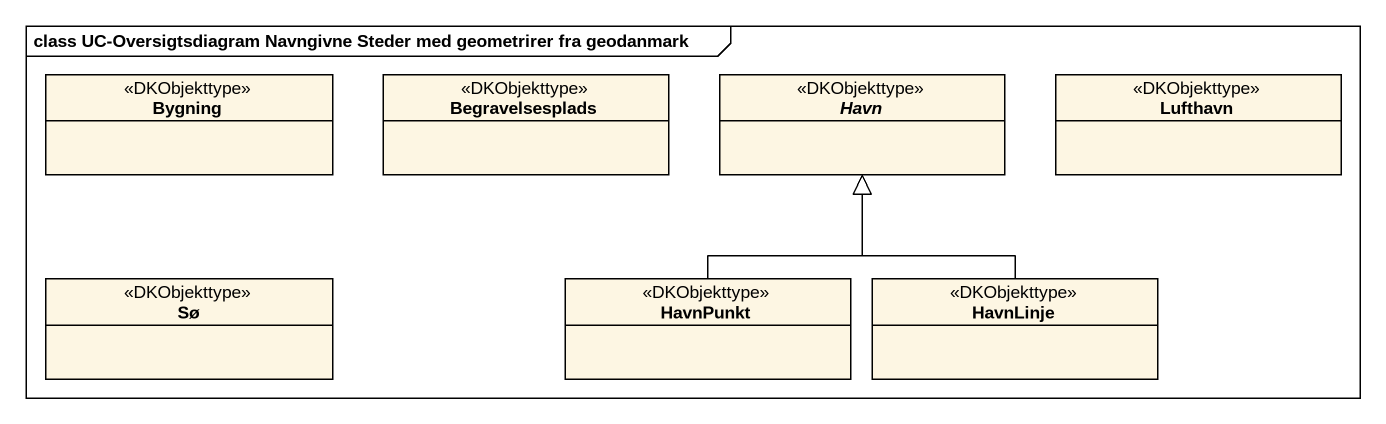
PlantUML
@startuml
mainframe class UC-Oversigtsdiagram Navngivne Steder med geometrirer fra geodanmark
hide circle
hide empty members
class Bygning <<DKObjekttype>>
class Begravelsesplads <<DKObjekttype>>
abstract class Havn <<DKObjekttype>>
class Lufthavn <<DKObjekttype>>
class Sø <<DKObjekttype>>
class HavnPunkt <<DKObjekttype>>
class HavnLinje <<DKObjekttype>>
HavnPunkt -up-|> Havn
HavnLinje -up-|> Havn
@enduml
